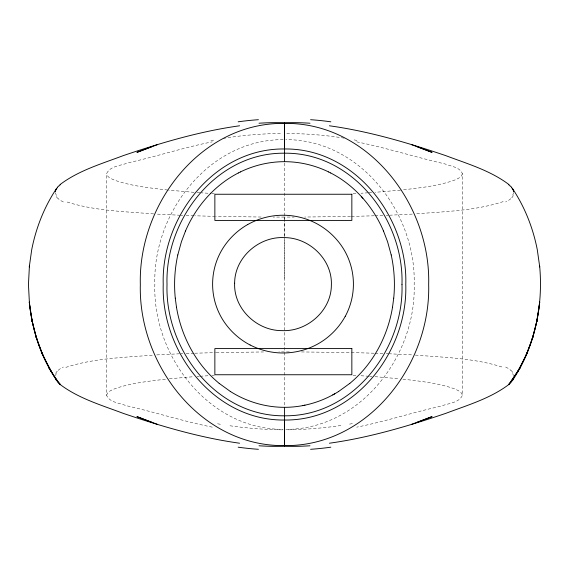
<?xml version="1.0" encoding="UTF-8"?>
<svg xmlns="http://www.w3.org/2000/svg" width="569" height="569" viewBox="0 0 569 569"><rect width="100%" height="100%" fill="white"/><g stroke="black" fill="none" stroke-linecap="round" stroke-linejoin="round"><path stroke-width="0.43" stroke-dasharray="2.85 2.13" d="M212.273 427.148C183.204 421.316 154.939 412.162 126.026 405.633C119.746 402.966 109.54 402.589 106.616 395.377L106.616 173.623C110.002 165.864 121.176 165.7 128.061 162.819C156.319 156.575 183.865 147.456 212.273 141.852M284.5 278.255L284.5 239.2M284.5 236.718L284.5 220.843M284.5 219.321L284.5 217.066L294.18 217.073M356.727 141.852C386.436 147.904 415.377 157.101 444.901 163.915C450.627 166.376 459.887 166.952 462.384 173.623L462.384 395.377C458.998 403.137 447.824 403.3 440.939 406.181C412.681 412.425 385.135 421.544 356.727 427.148M106.616 395.377C107.178 391.308 112.107 390.014 115.294 388.542C131.652 382.951 149.021 381.202 166.098 379.125M462.384 173.623C461.822 177.692 456.893 178.986 453.706 180.458C436.821 186.205 418.891 187.948 401.266 190.053M513.658 192.542L512.648 195.444M55.442 375.604L56.352 373.556M65.833 367.382C94.07 358.107 124.27 357.496 153.651 355.084M503.167 201.618C474.93 210.893 444.73 211.504 415.349 213.916M400.434 190.138L374.971 192.336M169.406 378.776L194.029 376.664M368.861 192.756L371.934 192.55M197.066 376.45L199.37 376.294M368.086 192.806L361.031 193.232M200.139 376.244L207.97 375.768M412.255 214.1L388.755 215.246M156.745 354.9L180.245 353.754M353.015 193.666L357.048 193.46M211.953 375.54L214.378 375.419M386.23 215.345L387.916 215.281M181.084 353.719L182.77 353.655M382.852 215.48L375.127 215.758M186.148 353.52L193.873 353.242M374.267 215.786L351.293 216.426M194.733 353.214L215.402 352.631M216.17 352.609L263.554 351.955M350.518 216.44L304.643 217.045M283.156 139.625C208.524 139.576 152.592 213.311 154.846 284.472C152.599 355.639 208.524 429.382 283.156 429.375M285.844 429.375C360.476 429.382 416.401 355.639 414.154 284.472C416.408 213.311 360.476 139.576 285.844 139.625M284.5 217.066L273.205 217.073M289.344 351.919L278.853 351.919M301.428 351.941L350.518 352.56M261.143 217.031L216.17 216.391M215.402 216.369L194.733 215.786M351.293 352.574L374.267 353.214M193.873 215.758L186.148 215.48M375.127 353.242L382.852 353.52M181.084 215.281L182.77 215.345M386.23 353.655L387.916 353.719M180.245 215.246L156.745 214.1M388.755 353.754L412.255 354.9M211.953 193.46L214.378 193.581M353.015 375.334L357.048 375.54M153.651 213.916C124.27 211.504 94.07 210.893 65.833 201.618M415.349 355.084C444.73 357.496 474.93 358.107 503.167 367.382M207.97 193.232L200.914 192.806M361.031 375.768L368.861 376.244M197.066 192.55L200.139 192.756M369.63 376.294L371.934 376.45M194.029 192.336L168.566 190.138M374.971 376.664L399.594 378.776M167.734 190.053C149.889 187.884 131.688 186.212 114.632 180.202C111.645 178.787 107.079 177.457 106.616 173.623M402.902 379.125C420.199 381.258 437.838 382.951 454.368 388.798C457.355 390.213 461.921 391.536 462.384 395.377M512.648 373.556L513.558 375.604M56.352 195.444L55.342 192.542M284.528 163.097L284.472 405.903M352.382 423.606A164.804 61.936 -0.7 0 1 348.598 424.275M340.923 425.498A164.804 61.936 -0.7 0 1 286.556 429.872M286.79 133.466A164.804 67.576 0 0 1 345.945 138.423M354.138 139.896A164.804 67.576 0 0 1 358.15 140.699M282.444 429.872A164.804 61.936 0.7 0 1 228.077 425.498M220.402 424.275A164.804 61.936 0.7 0 1 216.618 423.606M210.85 140.699A164.804 67.576 0 0 1 214.862 139.896M223.055 138.423A164.804 67.576 0 0 1 282.21 133.466M513.316 195.523A251.342 37.988 6.2 0 1 510.877 198.688M510.82 198.659A226.341 33.777 5.4 0 1 505.649 201.945M58.123 198.688A251.342 37.988 -6.2 0 1 55.684 195.523M63.351 201.945A226.341 33.777 -5.4 0 1 58.18 198.659M55.684 373.477A251.342 37.988 6.2 0 1 58.123 370.312M58.18 370.341A226.341 33.777 5.4 0 1 63.351 367.055M510.877 370.312A251.342 37.988 -6.2 0 1 513.316 373.477M505.649 367.055A226.341 33.777 -5.4 0 1 510.82 370.341"/><path stroke-width="0.85" d="M284.464 148.971C354.772 148.082 407.945 217.436 405.775 284.436C407.966 351.45 354.85 420.84 284.536 420.029C214.193 420.882 161.027 351.471 163.225 284.436C161.055 217.436 214.228 148.082 284.536 148.971L284.5 123.388C368.563 122.335 430.811 204.726 428.67 284.464C430.804 364.21 368.57 446.615 284.5 445.612C200.43 446.615 138.196 364.21 140.33 284.464C138.189 204.726 200.437 122.335 284.5 123.388L284.536 161.674C299.763 161.688 314.963 165.273 328.647 171.952M284.536 420.029L284.5 445.612L284.464 407.326C265.382 407.319 246.405 401.643 230.31 391.429M29.424 265.837L28.45 284.5L29.424 303.177C32.561 332.253 42.312 360.902 60.008 384.395C78.629 398.52 101.631 405.199 123.224 413.364C161.162 426.217 199.826 437.696 239.592 443.215M393.727 298.149C395.163 283.732 394.317 269.087 391.202 254.94M393.727 298.149L392.518 307.217M29.268 266.953L31.722 249.67C35.982 227.92 44.233 206.96 56.551 188.495M55.392 191.668L55.456 191.227M513.544 377.773L513.608 377.332M392.518 307.217C387.681 336.499 372.859 364.437 349.8 383.392M177.798 254.94C174.683 269.087 173.837 283.732 175.273 298.149M177.798 254.94L181.433 241.711L185.494 231.021M55.556 190.786L56.281 188.965M513.444 378.214L512.719 380.035M185.494 231.021C191.518 217.017 200.068 204.072 210.807 193.24M345.248 316.293C339.01 327.708 329.565 337.275 318.27 343.719A71.651 71.651 0 0 1 250.118 344.978M512.449 380.505C534.689 347.41 543.189 306.392 539.732 266.953L539.576 265.837M508.992 384.395L520.671 366.934L508.992 384.395C490.371 398.52 467.369 405.199 445.776 413.364C407.838 426.217 369.174 437.696 329.408 443.215M57.206 187.55L58.451 186.099M511.794 381.45L510.549 382.901M210.807 193.24C218.859 185.117 228.148 178.218 238.311 172.976M60.008 184.605C78.629 170.48 101.631 163.801 123.224 155.636C161.162 142.783 199.826 131.304 239.592 125.785M349.8 383.392L338.69 391.429M247.735 224.513C236.441 230.95 226.995 240.516 220.758 251.939A67.675 67.675 0 0 0 222.059 318.619C228.752 329.785 238.567 338.982 250.111 344.999M338.69 391.429C322.595 401.643 303.618 407.319 284.536 407.326M332.773 394.9L334.771 393.784M238.311 172.976L240.36 171.952M240.353 171.952C254.059 165.259 269.279 161.681 284.536 161.674M152.115 146.589L136.944 152.378L157.634 144.54M416.885 422.411L432.056 416.615L411.366 424.46M302.694 405.619L304.941 405.178M329.408 125.785C369.174 131.304 407.838 142.783 445.776 155.636C467.369 163.801 490.371 170.48 508.992 184.605M411.366 144.54L432.056 152.378L416.885 146.589M157.634 424.46L136.944 416.615L152.115 422.411M328.64 171.952L330.689 172.976M330.689 172.976C354.515 185.195 373.036 206.533 383.506 231.021M230.31 391.429L219.2 383.392M219.2 383.392C196.141 364.437 181.319 336.499 176.482 307.217M510.549 186.099L511.794 187.55M58.451 382.901L57.206 381.45M361.343 196.547L362.873 198.247M60.008 384.395C41.708 360.789 32.326 331.514 29.275 302.061L32.312 322.004L31.814 319.821L36.793 339.145L35.769 336.101L43.088 355.746L41.345 352.055L50.918 370.931L48.329 366.934L56.551 380.505M512.449 188.495C524.767 206.96 533.018 227.92 537.278 249.67L539.732 266.953M512.719 188.965L513.444 190.786M56.281 380.035L55.556 378.214M383.506 231.021L387.567 241.711L391.202 254.94M176.482 307.217L175.273 298.149M513.544 191.227L513.608 191.668M55.392 377.332L55.456 377.773M345.276 316.307A67.675 67.675 0 0 0 343.946 249.606C337.253 238.439 327.438 229.25 315.902 223.226A71.651 71.651 0 0 0 247.743 224.527M284.45 122.755A170.195 109.099 0.2 0 1 309.984 123.224M259.016 123.224A170.195 109.099 -0.2 0 1 284.55 122.755M310.589 119.703A179.071 111.183 0.3 0 1 330.831 121.816M508.466 184.534A237.195 34.979 9.4 0 1 510.094 186.035M511.481 187.514A210.324 31.622 8.4 0 1 512.484 188.936M238.169 121.816A179.071 111.183 -0.3 0 1 258.411 119.703M58.906 186.035A237.195 34.979 -9.4 0 1 60.534 184.534M56.516 188.936A210.324 31.622 -8.4 0 1 57.519 187.514M284.55 446.245A170.195 109.099 0.2 0 1 259.016 445.776M309.984 445.776A170.195 109.099 -0.2 0 1 284.45 446.245M258.411 449.297A179.071 111.183 0.3 0 1 238.169 447.184M60.534 384.466A237.195 34.979 9.4 0 1 58.906 382.965M57.519 381.486A210.324 31.622 8.4 0 1 56.516 380.064M330.831 447.184A179.071 111.183 -0.3 0 1 310.589 449.297M510.094 382.965A237.195 34.979 -9.4 0 1 508.466 384.466M512.484 380.064A210.324 31.622 -8.4 0 1 511.481 381.486M401.984 284.443C404.111 349.352 352.652 416.579 284.536 415.797C216.391 416.622 164.882 349.38 167.016 284.443C164.918 219.534 216.426 152.35 284.536 153.203C352.624 152.392 404.082 219.556 401.984 284.443M234.634 283.22C233.56 308.775 256.918 330.866 282.046 330.625C307.182 331.819 331.4 310.603 331.371 285.012C332.445 259.457 309.088 237.365 283.959 237.607C258.824 236.405 234.606 257.629 234.634 283.22M539.725 302.061L539.576 303.177C536.98 326.912 530.073 350.212 518.082 370.931L527.655 352.055L525.912 355.746L533.231 336.101L532.207 339.145L537.186 319.821L536.688 322.004L539.725 302.061M351.848 194.249L214.862 194.249L214.862 220.416L351.848 220.416L351.848 194.249M351.848 348.584L214.862 348.584L214.862 374.751L351.848 374.751L351.848 348.584"/></g></svg>
